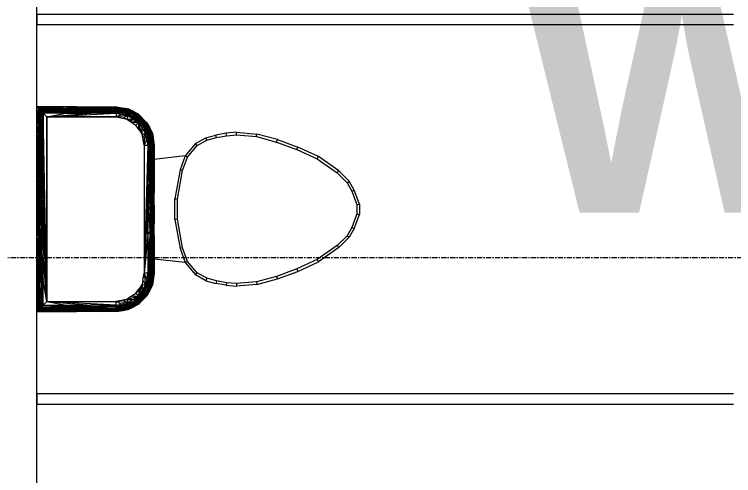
# Model space of a CAD drawing. Header units: inches. Extents: x 21753 to 28474, y -23238 to -20311.
# Drawn here: x 25519.2 to 25589.4, y -22564.3 to -22519.3 of the extents above; entities that cross this region are included whole.
import ezdxf

# ---------------------------------------------------------------- set-up
doc = ezdxf.new("R2010")
doc.units = ezdxf.units.IN
doc.header["$MEASUREMENT"] = 0
doc.linetypes.add('Grid Line 1_2_', pattern=[0.875, 0.5, -0.125, 0.125, -0.125])
for name, color, linetype, lineweight in [('A-ANNO-DIMS', 211, 'Continuous', 9), ('A-ANNO-DIMS-192', 211, 'Continuous', 9), ('A-GENM', 13, 'Continuous', 9), ('A-WALL', 113, 'Continuous', 9), ('M-AREA-IDEN', 171, 'Continuous', 9), ('S-GRID', 1, 'Continuous', 9)]:
    doc.layers.add(name, color=color, linetype=linetype, lineweight=lineweight)
doc.styles.add('Arial_1', font='arial.ttf', dxfattribs={"height": 17.703593})
doc.styles.add('Arial_B_1', font='arialbd.ttf', dxfattribs={"height": 24.354149})
doc.dimstyles.new('Linear_-_3_32__Arial_3', dxfattribs={"dimscale": 12, "dimtxt": 18, "dimasz": 2, "dimexe": 1.5, "dimexo": 1, "dimgap": 1, "dimtad": 1, "dimrnd": 0.25, "dimzin": 1, "dimdsep": 46, "dimlunit": 4, "dimtxsty": 'Arial_1', "dimblk1": 'OBLIQUE', "dimblk2": 'OBLIQUE', "dimsah": 1, "dimcen": 0.09, "dimdle": 1.5, "dimazin": 0, "dimtfac": 1, "dimtdec": 4, "dimtix": 1, "dimtmove": 0, "dimatfit": 3, "dimfxl": 1, "dimtvp": 1, "dimtfill": 1, "dimfrac": 2, "dimtolj": 1, "dimtzin": 0, "dimarcsym": 2})

# ---------------------------------------------------------------- blocks, each defined once
blk = doc.blocks.new('Toilet-Domestic_Floor Plan3')
at = {"layer": 'A-GENM'}
for p, q in [((0.754, 18.975), (-0.977, 18.975)), ((-0.866, 18.864), (-0.977, 18.975)), ((-0.866, 18.864), (0.754, 18.975)), ((2.887, 18.975), (0.754, 18.975)), ((1.583, 18.864), (0.754, 18.975)), ((1.583, 18.864), (2.887, 18.975)), ((2.887, 18.975), (5.017, 18.975)), ((4.032, 18.864), (2.887, 18.975)), ((4.032, 18.864), (5.017, 18.975)), ((5.017, 18.975), (6.748, 18.975)), ((6.748, 18.864), (5.017, 18.975)), ((6.748, 18.975), (7.9, 18.794)), ((6.748, 18.864), (6.748, 18.975)), ((7.24, 18.786), (6.748, 18.975)), ((6.748, 18.963), (7.633, 18.839)), ((6.748, 18.963), (7.9, 18.794)), ((-0.866, 18.864), (-0.977, 17.252)), ((1.583, 18.864), (-0.866, 18.864)), ((-0.866, 18.864), (-0.837, 18.835)), ((-0.866, 18.864), (-0.866, 16.415)), ((-0.837, 18.835), (-0.866, 16.415)), ((1.583, 18.864), (-0.837, 18.835)), ((-0.825, 18.824), (-0.837, 18.835)), ((-0.837, 18.835), (-0.837, 15.19)), ((-0.825, 18.824), (-0.837, 15.19)), ((-0.837, 15.19), (-0.784, 18.785)), ((-0.665, 18.837), (-0.828, 18.827)), ((-0.825, 18.824), (1.583, 18.864)), ((-0.825, 18.824), (2.74, 18.829)), ((-0.825, 18.824), (-0.784, 18.785)), ((-0.784, 18.785), (-0.796, 14.134)), ((2.74, 18.829), (-0.784, 18.785)), ((2.231, 18.774), (-0.784, 18.785)), ((-0.696, 18.694), (-0.784, 18.785)), ((-0.784, 18.785), (-0.734, 14.355)), ((-0.696, 18.694), (-0.734, 14.355)), ((2.231, 18.774), (-0.696, 18.694)), ((3.072, 18.704), (-0.696, 18.694)), ((2.702, 18.606), (-0.696, 18.694)), ((-0.646, 15.565), (-0.696, 18.694)), ((-0.696, 18.694), (-0.605, 18.603)), ((-0.646, 15.565), (-0.605, 18.603)), ((2.702, 18.606), (-0.605, 18.603)), ((-0.485, 18.484), (-0.605, 18.603)), ((3.148, 18.495), (-0.605, 18.603)), ((-0.605, 18.603), (-0.555, 16.113)), ((-0.485, 18.484), (-0.555, 16.113)), ((-0.485, 18.484), (3.148, 18.495)), ((-0.453, 18.452), (-0.485, 18.484)), ((-0.485, 18.484), (-0.453, 15.731)), ((-0.453, 18.452), (3.148, 18.495)), ((1.85, 18.366), (-0.453, 18.452)), ((-0.453, 18.452), (-0.453, 15.731)), ((-0.453, 18.452), (-0.368, 18.366)), ((-0.453, 15.731), (-0.368, 18.366)), ((0.001, 18), (-0.368, 18.366)), ((1.85, 18.366), (-0.368, 18.366)), ((0.001, 0), (-0.368, 18.366)), ((-0.368, 18.366), (-0.368, 13.898)), ((0.001, 18), (6.748, 18.366)), ((0.001, 18), (1.85, 18.366)), ((0.001, 18), (4.299, 18.366)), ((1.583, 18.864), (2.74, 18.829)), ((1.583, 18.864), (4.032, 18.864)), ((1.85, 18.366), (3.148, 18.495)), ((1.85, 18.366), (4.299, 18.366)), ((2.74, 18.829), (2.231, 18.774)), ((6.748, 18.785), (2.231, 18.774)), ((2.231, 18.774), (3.072, 18.704)), ((2.702, 18.606), (3.072, 18.704)), ((6.748, 18.603), (2.702, 18.606)), ((3.148, 18.495), (2.702, 18.606)), ((2.74, 18.829), (4.032, 18.864)), ((2.74, 18.829), (6.748, 18.835)), ((2.74, 18.829), (6.748, 18.785)), ((2.74, 18.829), (6.748, 18.817)), ((6.748, 18.785), (3.072, 18.704)), ((6.748, 18.694), (3.072, 18.704)), ((6.748, 18.603), (3.072, 18.704)), ((6.748, 18.603), (3.148, 18.495)), ((3.148, 18.495), (6.748, 18.505)), ((6.748, 18.452), (3.148, 18.495)), ((4.299, 18.366), (3.148, 18.495)), ((4.032, 18.864), (6.748, 18.864)), ((4.032, 18.864), (6.748, 18.835)), ((6.748, 18.452), (4.299, 18.366)), ((6.748, 18.366), (4.299, 18.366)), ((6.748, 18.864), (6.748, 18.835)), ((6.748, 18.864), (7.24, 18.786)), ((6.748, 18.835), (7.24, 18.786)), ((6.748, 18.835), (6.748, 18.817)), ((6.748, 18.827), (7.329, 18.772)), ((6.748, 18.785), (6.748, 18.817)), ((7.577, 18.722), (6.748, 18.817)), ((7.24, 18.786), (6.748, 18.817)), ((7.545, 18.761), (6.748, 18.817)), ((6.748, 18.694), (6.748, 18.785)), ((6.748, 18.785), (7.613, 18.646)), ((6.748, 18.785), (7.577, 18.722)), ((6.748, 18.694), (6.748, 18.603)), ((6.748, 18.694), (7.484, 18.587)), ((6.748, 18.694), (7.613, 18.646)), ((6.748, 18.603), (6.748, 18.505)), ((6.748, 18.603), (7.715, 18.429)), ((6.748, 18.603), (7.484, 18.587)), ((6.748, 18.452), (6.748, 18.505)), ((6.748, 18.505), (7.492, 18.385)), ((6.748, 18.505), (7.715, 18.429)), ((6.748, 18.366), (6.748, 18.452)), ((6.748, 18.452), (7.492, 18.385)), ((6.748, 18.366), (7.492, 18.385)), ((6.748, 18.366), (7.346, 18.247)), ((6.748, 18.366), (6.748, 18)), ((7.24, 18.786), (7.874, 18.793)), ((7.24, 18.786), (7.867, 18.688)), ((7.24, 18.786), (7.545, 18.761)), ((7.334, 18.74), (7.507, 18.744)), ((7.346, 18.247), (7.492, 18.385)), ((7.484, 18.587), (7.613, 18.646)), ((7.715, 18.429), (7.484, 18.587)), ((7.484, 18.587), (8.386, 18.254)), ((7.492, 18.385), (7.715, 18.429)), ((7.944, 18.128), (7.492, 18.385)), ((7.492, 18.385), (8.181, 18.133)), ((7.867, 18.688), (7.545, 18.761)), ((7.577, 18.722), (7.545, 18.761)), ((7.545, 18.761), (8.169, 18.553)), ((7.613, 18.646), (7.577, 18.722)), ((8.342, 18.426), (7.577, 18.722)), ((7.577, 18.722), (8.169, 18.553)), ((8.427, 18.316), (7.613, 18.646)), ((8.386, 18.254), (7.613, 18.646)), ((7.613, 18.646), (8.342, 18.426)), ((7.633, 18.839), (7.9, 18.794)), ((8.063, 18.588), (7.691, 18.716)), ((7.715, 18.429), (8.386, 18.254)), ((7.715, 18.429), (8.614, 17.972)), ((7.715, 18.429), (8.181, 18.133)), ((7.867, 18.688), (7.9, 18.794)), ((7.867, 18.688), (8.875, 18.174)), ((7.867, 18.688), (8.169, 18.553)), ((8.43, 18.561), (7.9, 18.794)), ((8.875, 18.174), (7.9, 18.794)), ((8.94, 18.265), (7.9, 18.794)), ((8.875, 18.174), (8.169, 18.553)), ((8.752, 18.224), (8.169, 18.553)), ((8.342, 18.426), (8.169, 18.553)), ((8.752, 18.224), (8.342, 18.426)), ((8.427, 18.316), (8.342, 18.426)), ((8.96, 17.998), (8.342, 18.426)), ((8.427, 18.316), (8.386, 18.254)), ((9.019, 17.749), (8.386, 18.254)), ((8.386, 18.254), (8.614, 17.972)), ((8.386, 18.254), (9.195, 17.695)), ((8.427, 18.316), (8.96, 17.998)), ((8.427, 18.316), (9.195, 17.695)), ((8.43, 18.561), (8.94, 18.265)), ((8.875, 18.174), (8.94, 18.265)), ((9.763, 17.44), (8.94, 18.265)), ((9.675, 17.374), (8.94, 18.265)), ((6.749, 17.999), (0, 17.999)), ((0, 0), (0, 17.999)), ((0.001, 18), (6.748, 18)), ((0.001, 18), (0.001, 0)), ((7.346, 18.247), (6.748, 18)), ((7.944, 18.128), (6.748, 18)), ((7.422, 17.865), (6.748, 18)), ((6.749, 17.999), (7.421, 17.865)), ((7.422, 17.865), (7.276, 17.894)), ((7.944, 18.128), (7.346, 18.247)), ((7.421, 17.865), (7.802, 17.79)), ((7.944, 18.128), (7.422, 17.865)), ((7.803, 17.79), (7.422, 17.865)), ((7.803, 17.79), (7.422, 17.865)), ((8.248, 17.492), (7.802, 17.79)), ((7.944, 18.128), (7.803, 17.79)), ((7.803, 17.79), (8.447, 17.792)), ((7.803, 17.79), (8.248, 17.491)), ((7.803, 17.79), (8.954, 17.453)), ((7.944, 18.128), (8.181, 18.133)), ((7.944, 18.128), (8.447, 17.792)), ((8.447, 17.792), (8.181, 18.133)), ((8.614, 17.972), (8.181, 18.133)), ((8.181, 18.133), (8.781, 17.733)), ((8.447, 17.792), (8.954, 17.453)), ((8.447, 17.792), (8.781, 17.733)), ((9.019, 17.749), (8.614, 17.972)), ((9.092, 17.57), (8.614, 17.972)), ((8.614, 17.972), (8.781, 17.733)), ((9.28, 17.78), (8.752, 18.224)), ((8.752, 18.224), (8.96, 17.998)), ((8.752, 18.224), (8.875, 18.174)), ((8.772, 18.203), (9.08, 17.964)), ((9.092, 17.57), (8.781, 17.733)), ((8.954, 17.453), (8.781, 17.733)), ((9.452, 17.093), (8.781, 17.733)), ((8.791, 18.217), (8.924, 18.125)), ((9.28, 17.78), (8.875, 18.174)), ((8.875, 18.174), (9.675, 17.374)), ((8.931, 18.015), (9.08, 17.964)), ((9.28, 17.78), (8.96, 17.998)), ((8.96, 17.998), (9.195, 17.695)), ((8.96, 17.998), (9.514, 17.434)), ((9.019, 17.749), (9.092, 17.57)), ((9.019, 17.749), (9.508, 17.21)), ((9.019, 17.749), (9.195, 17.695)), ((9.08, 17.964), (9.229, 17.814)), ((9.092, 17.57), (9.452, 17.093)), ((9.092, 17.57), (9.508, 17.21)), ((9.508, 17.21), (9.195, 17.695)), ((9.195, 17.695), (9.783, 16.933)), ((9.195, 17.695), (9.514, 17.434)), ((9.28, 17.78), (9.675, 17.374)), ((9.28, 17.78), (9.725, 17.254)), ((9.28, 17.78), (9.514, 17.434)), ((9.315, 17.728), (9.575, 17.465)), ((-0.866, 16.415), (-0.977, 17.239)), ((8.248, 17.492), (8.694, 17.194)), ((8.248, 17.491), (8.694, 17.194)), ((8.248, 17.491), (8.954, 17.453)), ((8.694, 17.194), (8.954, 17.453)), ((8.992, 16.747), (8.694, 17.194)), ((8.992, 16.748), (8.694, 17.194)), ((8.992, 16.747), (8.954, 17.453)), ((9.288, 16.302), (8.954, 17.453)), ((8.954, 17.453), (9.291, 16.948)), ((8.954, 17.453), (9.452, 17.093)), ((9.288, 16.302), (9.291, 16.948)), ((9.291, 16.948), (9.452, 17.093)), ((9.628, 16.442), (9.291, 16.948)), ((9.446, 17.534), (9.575, 17.465)), ((9.452, 17.093), (9.508, 17.21)), ((9.628, 16.442), (9.452, 17.093)), ((9.452, 17.093), (9.921, 16.243)), ((9.452, 17.093), (9.86, 16.621)), ((9.452, 17.093), (9.827, 16.18)), ((9.508, 17.21), (9.86, 16.621)), ((9.508, 17.21), (9.783, 16.933)), ((9.927, 16.844), (9.514, 17.434)), ((9.725, 17.254), (9.514, 17.434)), ((9.783, 16.933), (9.514, 17.434)), ((9.752, 17.223), (9.575, 17.465)), ((9.719, 17.287), (9.624, 17.425)), ((9.675, 17.374), (9.763, 17.44)), ((10.053, 16.668), (9.675, 17.374)), ((9.675, 17.374), (10.188, 16.366)), ((9.725, 17.254), (9.675, 17.374)), ((9.919, 16.861), (9.725, 17.254)), ((9.725, 17.254), (10.034, 16.702)), ((9.763, 17.44), (10.062, 16.93)), ((10.188, 16.366), (9.763, 17.44)), ((9.763, 17.44), (10.293, 16.401)), ((9.927, 16.844), (9.783, 16.933)), ((9.86, 16.621), (9.783, 16.933)), ((10.085, 15.985), (9.807, 16.861)), ((10.147, 16.111), (9.815, 16.861)), ((10.293, 16.401), (10.062, 16.93)), ((-0.866, 16.415), (-0.977, 15.517)), ((-0.866, 16.415), (-0.866, 13.965)), ((-0.866, 16.415), (-0.837, 15.19)), ((8.992, 16.748), (9.29, 16.302)), ((8.992, 16.747), (9.288, 16.302)), ((9.288, 16.302), (9.628, 16.442)), ((9.364, 15.921), (9.288, 16.302)), ((9.364, 15.921), (9.288, 16.302)), ((9.365, 15.921), (9.29, 16.302)), ((9.364, 15.921), (9.628, 16.442)), ((9.499, 15.25), (9.628, 16.442)), ((9.769, 15.736), (9.628, 16.442)), ((9.628, 16.442), (9.827, 16.18)), ((9.769, 15.736), (9.827, 16.18)), ((9.921, 16.243), (9.827, 16.18)), ((10.003, 15.25), (9.827, 16.18)), ((10.085, 15.985), (9.86, 16.621)), ((9.921, 16.243), (9.86, 16.621)), ((10.003, 15.25), (9.921, 16.243)), ((10.103, 15.25), (9.921, 16.243)), ((10.085, 15.985), (9.921, 16.243)), ((10.223, 16.078), (9.927, 16.844)), ((9.927, 16.844), (10.053, 16.668)), ((9.927, 16.844), (10.147, 16.111)), ((10.053, 16.668), (10.188, 16.366)), ((10.223, 16.078), (10.053, 16.668)), ((10.053, 16.668), (10.261, 16.047)), ((10.216, 16.19), (10.089, 16.561)), ((10.188, 16.366), (10.293, 16.401)), ((10.261, 16.047), (10.188, 16.366)), ((10.287, 15.741), (10.188, 16.366)), ((10.287, 15.741), (10.293, 16.401)), ((10.475, 15.25), (10.293, 16.401)), ((10.293, 16.401), (10.34, 16.132)), ((10.293, 16.401), (10.463, 15.25)), ((15.499, 15.967), (16.499, 16.235)), ((17.503, 16.412), (16.499, 16.235)), ((16.554, 15.991), (16.499, 16.235)), ((16.554, 15.991), (17.536, 16.164)), ((18.499, 16.499), (17.503, 16.412)), ((17.536, 16.164), (17.503, 16.412)), ((17.536, 16.164), (18.499, 16.249)), ((18.499, 16.249), (18.499, 16.499)), ((18.499, 16.499), (20.492, 16.325)), ((18.499, 16.249), (20.448, 16.078)), ((20.448, 16.078), (20.492, 16.325)), ((22.499, 15.787), (20.492, 16.325)), ((-0.866, 13.965), (-0.977, 15.504)), ((-0.646, 15.565), (-0.734, 14.355)), ((-0.646, 15.565), (-0.661, 12.272)), ((-0.646, 15.565), (-0.555, 16.113)), ((-0.646, 15.565), (-0.541, 12.943)), ((-0.453, 15.731), (-0.555, 16.113)), ((-0.541, 12.943), (-0.555, 16.113)), ((-0.453, 15.731), (-0.541, 12.943)), ((-0.453, 15.731), (-0.45, 12.782)), ((-0.453, 15.731), (-0.368, 13.898)), ((9.364, 15.921), (9.499, 15.25)), ((9.499, 15.249), (9.365, 15.921)), ((9.499, 15.25), (9.394, 15.776)), ((9.499, 15.25), (9.769, 15.736)), ((9.769, 15.736), (9.865, 15.25)), ((9.769, 15.736), (9.953, 15.25)), ((9.81, 15.65), (10.003, 15.25)), ((10.085, 15.985), (10.147, 16.111)), ((10.194, 15.25), (10.085, 15.985)), ((10.103, 15.25), (10.085, 15.985)), ((10.223, 16.078), (10.147, 16.111)), ((10.194, 15.25), (10.147, 16.111)), ((10.284, 15.25), (10.147, 16.111)), ((10.223, 16.078), (10.284, 15.25)), ((10.223, 16.078), (10.261, 16.047)), ((10.223, 16.078), (10.317, 15.25)), ((10.244, 16.012), (10.24, 15.845)), ((10.261, 16.047), (10.287, 15.741)), ((10.261, 16.047), (10.317, 15.25)), ((10.271, 15.841), (10.328, 15.25)), ((10.334, 15.25), (10.287, 15.741)), ((10.317, 15.25), (10.287, 15.741)), ((10.287, 15.741), (10.475, 15.25)), ((10.287, 15.741), (10.364, 15.25)), ((10.34, 16.132), (10.463, 15.25)), ((14.499, 15.401), (15.499, 15.967)), ((14.662, 15.205), (15.595, 15.734)), ((15.595, 15.734), (15.499, 15.967)), ((15.595, 15.734), (16.554, 15.991)), ((20.448, 16.078), (22.424, 15.549)), ((22.424, 15.549), (22.499, 15.787)), ((22.424, 15.549), (24.404, 14.828)), ((22.499, 15.787), (24.499, 15.059)), ((-0.866, 13.965), (-0.837, 15.19)), ((-0.851, 12.741), (-0.837, 15.19)), ((-0.837, 15.19), (-0.796, 14.134)), ((-0.837, 15.19), (-0.819, 11.647)), ((9.499, 15.25), (9.499, 2.749)), ((9.499, 15.25), (9.865, 15.25)), ((9.865, 15.25), (9.499, 2.749)), ((9.499, 15.249), (9.499, 2.749)), ((9.865, 15.25), (9.865, 12.799)), ((9.865, 15.25), (9.953, 15.25)), ((9.865, 12.799), (9.953, 15.25)), ((10, 15.25), (9.919, 15.339)), ((10.003, 15.25), (9.953, 15.25)), ((9.953, 15.25), (10, 11.575)), ((10.003, 15.25), (10, 11.575)), ((10.103, 15.25), (10, 11.575)), ((10.003, 15.25), (10.103, 15.25)), ((10.194, 15.25), (10.103, 15.25)), ((10.103, 15.25), (10.155, 12.124)), ((10.194, 15.25), (10.155, 12.124)), ((10.194, 15.25), (10.284, 15.25)), ((10.194, 15.25), (10.252, 12.023)), ((10.284, 15.25), (10.252, 12.023)), ((10.284, 15.25), (10.317, 15.25)), ((10.284, 15.25), (10.322, 11.181)), ((10.334, 15.25), (10.317, 15.25)), ((10.317, 15.25), (10.322, 11.181)), ((10.334, 15.25), (10.322, 11.181)), ((10.334, 15.25), (10.364, 11.449)), ((10.334, 15.25), (10.364, 15.25)), ((10.475, 15.25), (10.364, 15.25)), ((10.364, 11.449), (10.364, 15.25)), ((10.364, 15.25), (10.475, 13.517)), ((10.475, 15.25), (10.475, 13.517)), ((14.499, 15.401), (13.499, 14.209)), ((13.719, 14.082), (14.662, 15.205)), ((14.662, 15.205), (14.499, 15.401)), ((24.404, 14.828), (24.499, 15.059)), ((24.404, 14.828), (26.375, 13.909)), ((26.499, 14.127), (24.499, 15.059)), ((-0.796, 14.134), (-0.819, 11.647)), ((-0.796, 14.134), (-0.734, 14.355)), ((-0.761, 11.636), (-0.796, 14.134)), ((-0.761, 11.636), (-0.734, 14.355)), ((-0.661, 12.272), (-0.734, 14.355)), ((13.498, 14.209), (10.475, 13.861)), ((13.499, 14.209), (12.999, 12.835)), ((13.242, 12.77), (13.719, 14.082)), ((13.719, 14.082), (13.499, 14.209)), ((26.375, 13.909), (26.499, 14.127)), ((28.499, 12.739), (26.499, 14.127)), ((-0.866, 13.965), (-0.977, 13.78)), ((-0.866, 13.965), (-0.977, 12.058)), ((-0.851, 12.741), (-0.866, 13.965)), ((-0.866, 13.965), (-0.866, 11.516)), ((-0.45, 12.782), (-0.368, 13.898)), ((-0.368, 11.664), (-0.368, 13.898)), ((0.001, 0), (-0.368, 13.898)), ((10.364, 11.449), (10.475, 13.517)), ((10.475, 13.517), (10.475, 12.124)), ((26.375, 13.909), (28.339, 12.547)), ((-0.851, 12.741), (-0.866, 11.516)), ((-0.851, 12.741), (-0.837, 8.859)), ((-0.851, 12.741), (-0.819, 11.647)), ((-0.661, 12.272), (-0.541, 12.943)), ((-0.623, 9.121), (-0.541, 12.943)), ((-0.526, 9.927), (-0.541, 12.943)), ((-0.541, 12.943), (-0.45, 12.782)), ((-0.526, 9.927), (-0.45, 12.782)), ((-0.368, 11.664), (-0.45, 12.782)), ((-0.368, 9.43), (-0.45, 12.782)), ((9.865, 12.799), (9.499, 2.749)), ((9.865, 12.799), (10, 11.575)), ((9.865, 12.799), (9.865, 10.35)), ((12.999, 12.835), (12.499, 9.999)), ((12.749, 9.978), (13.242, 12.77)), ((13.242, 12.77), (12.999, 12.835)), ((28.339, 12.547), (28.499, 12.739)), ((28.499, 12.739), (29.499, 11.739)), ((-0.866, 11.516), (-0.977, 12.048)), ((-0.661, 12.272), (-0.761, 11.636)), ((-0.661, 12.272), (-0.711, 9.438)), ((-0.661, 12.272), (-0.623, 9.121)), ((10.155, 12.124), (10, 11.575)), ((10.155, 12.124), (10.106, 9.247)), ((10.155, 12.124), (10.205, 9)), ((10.155, 12.124), (10.252, 12.023)), ((10.205, 9), (10.252, 12.023)), ((10.322, 11.181), (10.252, 12.023)), ((10.252, 12.023), (10.281, 8.74)), ((10.364, 11.449), (10.475, 12.124)), ((10.475, 12.124), (10.475, 10.563)), ((28.339, 12.547), (29.299, 11.586)), ((-0.866, 11.516), (-0.977, 10.528)), ((-0.837, 8.859), (-0.866, 11.516)), ((-0.866, 9.067), (-0.866, 11.516)), ((-0.837, 8.859), (-0.819, 11.647)), ((-0.761, 11.636), (-0.819, 11.647)), ((-0.787, 8.956), (-0.819, 11.647)), ((-0.761, 11.636), (-0.787, 8.956)), ((-0.711, 9.438), (-0.761, 11.636)), ((-0.368, 11.664), (-0.368, 9.43)), ((-0.368, 11.664), (0.001, 0)), ((10, 11.575), (9.865, 10.35)), ((10, 11.575), (9.959, 8.888)), ((10, 11.575), (10.106, 9.247)), ((10.364, 11.449), (10.322, 11.181)), ((10.364, 11.449), (10.349, 9.111)), ((10.364, 11.449), (10.475, 9)), ((10.364, 11.449), (10.364, 7.649)), ((10.364, 11.449), (10.475, 10.563)), ((29.299, 11.586), (29.499, 11.739)), ((29.299, 11.586), (29.772, 10.767)), ((29.999, 10.873), (29.499, 11.739)), ((10.322, 11.181), (10.281, 8.74)), ((10.322, 11.181), (10.349, 9.111)), ((10.475, 9), (10.475, 10.563)), ((29.772, 10.767), (29.999, 10.873)), ((29.772, 10.767), (30.249, 9.455)), ((30.499, 9.499), (29.999, 10.873)), ((-0.866, 9.067), (-0.977, 10.515)), ((-0.526, 9.927), (-0.623, 9.121)), ((-0.526, 9.927), (-0.553, 6.981)), ((-0.368, 9.43), (-0.526, 9.927)), ((-0.526, 9.927), (-0.456, 7.817)), ((9.865, 10.35), (9.499, 2.749)), ((9.865, 6.55), (9.865, 10.35)), ((9.865, 10.35), (9.959, 8.888)), ((12.499, 10), (12.499, 9.903)), ((12.749, 9.978), (12.499, 9.999)), ((12.499, 7.999), (12.499, 9.999)), ((12.749, 8.021), (12.749, 9.978)), ((-0.711, 9.438), (-0.787, 8.956)), ((-0.755, 6.098), (-0.711, 9.438)), ((-0.681, 6.788), (-0.711, 9.438)), ((-0.623, 9.121), (-0.711, 9.438)), ((-0.368, 9.43), (-0.456, 7.817)), ((-0.368, 9.43), (-0.368, 6.981)), ((-0.368, 9.43), (0.001, 0)), ((9.959, 8.888), (10.106, 9.247)), ((10.106, 9.247), (10.032, 6.818)), ((10.205, 9), (10.106, 9.247)), ((10.106, 9.247), (10.15, 5.981)), ((30.249, 9.455), (30.499, 9.499)), ((30.249, 9.455), (30.249, 8.544)), ((30.499, 9.499), (30.499, 8.499)), ((-0.866, 9.067), (-0.977, 9)), ((-0.866, 6.584), (-0.977, 8.987)), ((-0.848, 6.571), (-0.866, 9.067)), ((-0.866, 6.584), (-0.866, 9.067)), ((-0.837, 8.859), (-0.866, 9.067)), ((-0.848, 6.571), (-0.837, 8.859)), ((-0.787, 8.956), (-0.837, 8.859)), ((-0.816, 6.172), (-0.837, 8.859)), ((-0.816, 6.172), (-0.787, 8.956)), ((-0.755, 6.098), (-0.787, 8.956)), ((-0.681, 6.788), (-0.623, 9.121)), ((-0.623, 9.121), (-0.553, 6.981)), ((9.865, 6.55), (9.959, 8.888)), ((9.959, 8.888), (10.032, 6.818)), ((10.205, 9), (10.15, 5.981)), ((10.205, 9), (10.246, 5.866)), ((10.205, 9), (10.281, 8.74)), ((10.246, 5.866), (10.281, 8.74)), ((10.281, 8.74), (10.349, 9.111)), ((10.281, 8.74), (10.299, 5.2)), ((10.281, 8.74), (10.334, 6.424)), ((10.349, 9.111), (10.334, 6.424)), ((10.349, 9.111), (10.364, 7.649)), ((10.475, 9), (10.364, 7.649)), ((10.475, 9), (10.475, 7.606)), ((30.249, 8.544), (29.772, 7.232)), ((29.999, 7.126), (30.499, 8.499)), ((30.249, 8.544), (30.499, 8.499)), ((-0.553, 6.981), (-0.456, 7.817)), ((-0.503, 3.307), (-0.456, 7.817)), ((-0.368, 6.981), (-0.456, 7.817)), ((-0.456, 7.817), (-0.368, 4.532)), ((12.749, 8.021), (12.499, 7.999)), ((12.499, 7.999), (12.999, 5.164)), ((13.242, 5.229), (12.749, 8.021)), ((10.334, 6.424), (10.364, 7.649)), ((10.364, 5.198), (10.364, 7.649)), ((10.364, 7.649), (10.475, 6.213)), ((10.364, 7.649), (10.475, 7.606)), ((10.475, 6.213), (10.475, 7.606)), ((29.772, 7.232), (29.299, 6.413)), ((29.999, 7.126), (29.499, 6.26)), ((29.772, 7.232), (29.999, 7.126)), ((-0.866, 6.584), (-0.977, 6.505)), ((-0.866, 4.101), (-0.977, 6.492)), ((-0.848, 6.571), (-0.866, 6.584)), ((-0.866, 6.584), (-0.866, 4.101)), ((-0.848, 6.571), (-0.866, 4.101)), ((-0.816, 6.172), (-0.848, 6.571)), ((-0.848, 6.571), (-0.84, 2.843)), ((-0.681, 6.788), (-0.755, 6.098)), ((-0.681, 6.788), (-0.696, 3.972)), ((-0.681, 6.788), (-0.553, 6.981)), ((-0.681, 6.788), (-0.602, 4.278)), ((-0.553, 6.981), (-0.602, 4.278)), ((-0.503, 3.307), (-0.553, 6.981)), ((-0.368, 6.981), (0.001, 0)), ((-0.368, 6.981), (-0.368, 4.532)), ((9.865, 6.55), (9.499, 2.749)), ((9.865, 6.55), (10.032, 6.818)), ((9.865, 6.55), (9.865, 2.749)), ((9.865, 6.55), (9.953, 2.749)), ((10.032, 6.818), (9.953, 2.749)), ((10.032, 6.818), (10.003, 2.749)), ((10.15, 5.981), (10.032, 6.818)), ((10.032, 6.818), (10.103, 2.749)), ((10.299, 5.2), (10.334, 6.424)), ((10.334, 2.749), (10.334, 6.424)), ((10.364, 5.198), (10.334, 6.424)), ((29.299, 6.413), (28.339, 5.452)), ((29.299, 6.413), (29.499, 6.26)), ((-0.816, 6.172), (-0.84, 2.843)), ((-0.781, 3.219), (-0.816, 6.172)), ((-0.755, 6.098), (-0.816, 6.172)), ((-0.781, 3.219), (-0.755, 6.098)), ((-0.755, 6.098), (-0.696, 3.972)), ((10.15, 5.981), (10.103, 2.749)), ((10.246, 5.866), (10.15, 5.981)), ((10.194, 2.749), (10.15, 5.981)), ((10.246, 5.866), (10.194, 2.749)), ((10.246, 5.866), (10.299, 5.2)), ((10.246, 5.866), (10.284, 2.749)), ((10.364, 5.198), (10.475, 6.213)), ((10.475, 6.213), (10.475, 4.482)), ((28.499, 5.26), (29.499, 6.26)), ((10.299, 5.2), (10.284, 2.749)), ((10.334, 2.749), (10.299, 5.2)), ((10.299, 5.2), (10.317, 2.749)), ((10.334, 2.749), (10.364, 5.198)), ((10.364, 2.749), (10.364, 5.198)), ((10.364, 5.198), (10.475, 4.482)), ((13.242, 5.229), (12.999, 5.164)), ((12.999, 5.164), (13.499, 3.79)), ((13.719, 3.917), (13.242, 5.229)), ((28.339, 5.452), (26.375, 4.09)), ((28.499, 5.26), (26.499, 3.872)), ((28.339, 5.452), (28.499, 5.26)), ((-0.696, 3.972), (-0.602, 4.278)), ((-0.602, 4.278), (-0.643, 1.848)), ((-0.503, 3.307), (-0.602, 4.278)), ((-0.503, 3.307), (-0.368, 4.532)), ((0.001, 0), (-0.368, 4.532)), ((-0.368, 2.083), (-0.368, 4.532)), ((10.364, 2.749), (10.475, 4.482)), ((10.475, 4.482), (10.475, 2.749)), ((-0.866, 4.101), (-0.977, 4.012)), ((-0.866, 4.101), (-0.977, 2.495)), ((-0.84, 2.843), (-0.866, 4.101)), ((-0.866, 4.101), (-0.866, 1.585)), ((-0.781, 3.219), (-0.696, 3.972)), ((-0.696, -0.695), (-0.696, 3.972)), ((-0.696, 3.972), (-0.643, 1.848)), ((13.498, 3.79), (10.475, 4.138)), ((13.719, 3.917), (13.499, 3.79)), ((13.499, 3.79), (14.499, 2.598)), ((14.662, 2.794), (13.719, 3.917)), ((26.375, 4.09), (24.404, 3.171)), ((24.499, 2.94), (26.499, 3.872)), ((26.375, 4.09), (26.499, 3.872)), ((-0.84, 2.843), (-0.866, 1.585)), ((-0.781, 3.219), (-0.84, 2.843)), ((-0.784, -0.786), (-0.84, 2.843)), ((-0.837, -0.837), (-0.84, 2.843)), ((-0.825, -0.825), (-0.84, 2.843)), ((-0.784, -0.786), (-0.781, 3.219)), ((-0.781, 3.219), (-0.696, -0.695)), ((-0.503, 3.307), (-0.643, 1.848)), ((-0.503, 3.307), (-0.605, -0.604)), ((-0.453, -0.453), (-0.503, 3.307)), ((-0.503, 3.307), (-0.368, 2.083)), ((24.404, 3.171), (22.424, 2.45)), ((22.499, 2.212), (24.499, 2.94)), ((24.404, 3.171), (24.499, 2.94)), ((-0.866, 1.585), (-0.977, 2.482)), ((9.364, 2.078), (9.499, 2.749)), ((9.365, 2.078), (9.499, 2.749)), ((9.394, 2.223), (9.499, 2.749)), ((9.748, 2.153), (9.499, 2.749)), ((9.865, 2.749), (9.499, 2.749)), ((9.499, 2.749), (9.628, 1.557)), ((9.748, 2.153), (9.628, 1.557)), ((9.748, 2.153), (9.865, 2.749)), ((9.748, 2.153), (9.886, 2.005)), ((9.865, 2.749), (9.886, 2.005)), ((9.865, 2.749), (9.953, 2.749)), ((10.003, 2.749), (9.886, 2.005)), ((9.886, 2.005), (9.953, 2.749)), ((9.927, 1.785), (10.103, 2.749)), ((9.927, 1.785), (10.003, 2.749)), ((10.003, 2.749), (9.953, 2.749)), ((10.103, 2.749), (10.003, 2.749)), ((10.194, 2.749), (10.088, 2.015)), ((10.103, 2.749), (10.088, 2.015)), ((10.194, 2.749), (10.103, 2.749)), ((10.194, 2.749), (10.147, 1.888)), ((10.284, 2.749), (10.147, 1.888)), ((10.287, 2.258), (10.188, 1.633)), ((10.194, 2.749), (10.284, 2.749)), ((10.223, 1.921), (10.284, 2.749)), ((10.223, 1.921), (10.317, 2.749)), ((10.24, 2.154), (10.244, 1.987)), ((10.317, 2.749), (10.261, 1.952)), ((10.261, 1.952), (10.287, 2.258)), ((10.328, 2.749), (10.271, 2.158)), ((10.284, 2.749), (10.317, 2.749)), ((10.334, 2.749), (10.287, 2.258)), ((10.364, 2.749), (10.287, 2.258)), ((10.317, 2.749), (10.287, 2.258)), ((10.475, 2.749), (10.287, 2.258)), ((10.287, 2.258), (10.293, 1.598)), ((10.463, 2.749), (10.293, 1.598)), ((10.475, 2.749), (10.293, 1.598)), ((10.334, 2.749), (10.317, 2.749)), ((10.334, 2.749), (10.364, 2.749)), ((10.463, 2.749), (10.34, 1.867)), ((10.364, 2.749), (10.475, 2.749)), ((14.499, 2.598), (14.662, 2.794)), ((15.499, 2.032), (14.499, 2.598)), ((15.595, 2.265), (14.662, 2.794)), ((15.595, 2.265), (15.499, 2.032)), ((16.554, 2.008), (15.595, 2.265)), ((22.424, 2.45), (20.448, 1.921)), ((20.492, 1.674), (22.499, 2.212)), ((22.424, 2.45), (22.499, 2.212)), ((-0.977, 0.76), (-0.866, 1.585)), ((-0.837, -0.837), (-0.866, 1.585)), ((-0.866, -0.866), (-0.866, 1.585)), ((-0.696, -0.695), (-0.643, 1.848)), ((-0.605, -0.604), (-0.643, 1.848)), ((-0.453, -0.453), (-0.368, 2.083)), ((-0.368, -0.367), (-0.368, 2.083)), ((0.001, 0), (-0.368, 2.083)), ((9.288, 1.697), (8.954, 0.546)), ((9.288, 1.697), (8.992, 1.252)), ((9.29, 1.697), (8.992, 1.251)), ((9.364, 2.078), (9.288, 1.697)), ((9.364, 2.078), (9.288, 1.697)), ((9.288, 1.697), (9.291, 1.051)), ((9.288, 1.697), (9.628, 1.557)), ((9.365, 2.078), (9.29, 1.697)), ((9.291, 1.051), (9.628, 1.557)), ((9.364, 2.078), (9.628, 1.557)), ((9.927, 1.785), (9.473, 0.884)), ((9.628, 1.557), (9.886, 2.005)), ((9.631, 1.318), (9.628, 1.557)), ((9.631, 1.318), (9.886, 2.005)), ((9.927, 1.785), (9.631, 1.318)), ((9.675, 0.625), (10.188, 1.633)), ((10.088, 2.015), (9.754, 1.113)), ((10.147, 1.888), (9.754, 1.113)), ((9.927, 1.785), (9.754, 1.113)), ((10.188, 1.633), (9.763, 0.559)), ((10.293, 1.598), (9.763, 0.559)), ((10.147, 1.888), (9.838, 1.125)), ((9.927, 1.785), (9.886, 2.005)), ((9.927, 1.785), (10.088, 2.015)), ((10.223, 1.921), (9.927, 1.155)), ((10.147, 1.888), (9.927, 1.155)), ((10.053, 1.331), (10.261, 1.952)), ((10.223, 1.921), (10.053, 1.331)), ((10.053, 1.331), (10.188, 1.633)), ((10.293, 1.598), (10.062, 1.069)), ((10.147, 1.888), (10.088, 2.015)), ((10.216, 1.809), (10.089, 1.439)), ((10.223, 1.921), (10.147, 1.888)), ((10.261, 1.952), (10.188, 1.633)), ((10.188, 1.633), (10.293, 1.598)), ((10.223, 1.921), (10.261, 1.952)), ((10.293, 1.598), (10.34, 1.867)), ((15.499, 2.032), (16.499, 1.764)), ((16.554, 2.008), (16.499, 1.764)), ((17.503, 1.587), (16.499, 1.764)), ((17.536, 1.835), (16.554, 2.008)), ((17.536, 1.835), (17.503, 1.587)), ((17.503, 1.587), (18.499, 1.499)), ((18.499, 1.75), (17.536, 1.835)), ((20.448, 1.921), (18.499, 1.75)), ((18.499, 1.75), (18.499, 1.499)), ((20.492, 1.674), (18.499, 1.499)), ((20.448, 1.921), (20.492, 1.674)), ((-0.977, 0.747), (-0.866, -0.866)), ((8.248, 0.508), (8.694, 0.805)), ((8.248, 0.507), (8.694, 0.805)), ((9.233, 0.716), (8.594, 0.048)), ((8.992, 1.252), (8.694, 0.805)), ((8.694, 0.805), (8.992, 1.251)), ((8.954, 0.546), (8.694, 0.805)), ((8.992, 1.252), (8.954, 0.546)), ((8.954, 0.546), (9.291, 1.051)), ((8.954, 0.546), (9.233, 0.716)), ((9.473, 0.884), (9.072, 0.407)), ((9.072, 0.407), (9.233, 0.716)), ((9.195, 0.304), (9.754, 1.113)), ((9.195, 0.304), (9.816, 1.07)), ((9.631, 1.318), (9.233, 0.716)), ((9.233, 0.716), (9.291, 1.051)), ((9.473, 0.884), (9.233, 0.716)), ((9.25, 0.481), (9.754, 1.113)), ((9.25, 0.481), (9.473, 0.884)), ((9.28, 0.219), (9.725, 0.745)), ((9.631, 1.318), (9.291, 1.051)), ((9.464, 0.419), (9.695, 0.718)), ((9.473, 0.884), (9.631, 1.318)), ((9.473, 0.884), (9.754, 1.113)), ((9.499, 0.539), (9.906, 1.125)), ((9.499, 0.539), (9.816, 1.07)), ((9.499, 0.539), (9.725, 0.745)), ((9.624, 0.574), (9.719, 0.712)), ((9.675, 0.625), (10.053, 1.331)), ((9.675, 0.625), (9.725, 0.745)), ((10.034, 1.297), (9.725, 0.745)), ((9.912, 1.125), (9.725, 0.745)), ((9.816, 1.07), (9.754, 1.113)), ((10.062, 1.069), (9.763, 0.559)), ((9.927, 1.155), (9.816, 1.07)), ((9.927, 1.155), (10.053, 1.331)), ((7.422, 0.133), (6.748, 0)), ((7.276, 0.105), (6.748, 0)), ((7.421, 0.134), (6.749, 0)), ((7.421, 0.134), (7.802, 0.209)), ((7.803, 0.209), (7.422, 0.133)), ((7.422, 0.133), (7.803, 0.209)), ((7.422, 0.133), (7.944, -0.131)), ((7.68, -0.329), (8.594, 0.048)), ((7.741, -0.421), (8.594, 0.048)), ((8.248, 0.507), (7.802, 0.209)), ((7.803, 0.209), (8.954, 0.546)), ((8.248, 0.508), (7.803, 0.209)), ((7.803, 0.209), (8.447, 0.208)), ((7.803, 0.209), (7.944, -0.131)), ((8.447, 0.208), (7.944, -0.131)), ((7.944, -0.131), (8.594, 0.048)), ((8.119, -0.361), (8.594, 0.048)), ((8.248, 0.508), (8.954, 0.546)), ((8.433, -0.285), (9.195, 0.304)), ((8.447, 0.208), (8.954, 0.546)), ((8.447, 0.208), (8.594, 0.048)), ((8.954, 0.546), (8.594, 0.048)), ((9.072, 0.407), (8.594, 0.048)), ((8.708, -0.008), (8.594, 0.048)), ((8.708, -0.008), (9.25, 0.481)), ((8.708, -0.008), (9.072, 0.407)), ((8.708, -0.008), (9.195, 0.304)), ((8.752, -0.225), (9.28, 0.219)), ((9.675, 0.625), (8.875, -0.175)), ((9.28, 0.219), (8.875, -0.175)), ((9.499, 0.539), (8.934, -0.015)), ((9.195, 0.304), (8.934, -0.015)), ((9.28, 0.219), (8.934, -0.015)), ((9.675, 0.625), (8.94, -0.266)), ((8.94, -0.266), (9.763, 0.559)), ((9.228, 0.184), (8.966, -0.075)), ((9.034, 0.053), (8.966, -0.075)), ((9.25, 0.481), (9.072, 0.407)), ((9.499, 0.539), (9.195, 0.304)), ((9.195, 0.304), (9.25, 0.481)), ((9.675, 0.625), (9.28, 0.219)), ((9.499, 0.539), (9.28, 0.219)), ((9.464, 0.419), (9.315, 0.27)), ((9.515, 0.565), (9.464, 0.419)), ((9.675, 0.625), (9.763, 0.559)), ((-0.784, -0.786), (-0.696, -0.695)), ((-0.696, -0.695), (-0.605, -0.604)), ((3.072, -0.705), (-0.696, -0.695)), ((-0.453, -0.453), (-0.605, -0.604)), ((3.148, -0.496), (-0.605, -0.604)), ((3.449, -0.607), (-0.605, -0.604)), ((3.072, -0.705), (-0.605, -0.604)), ((-0.368, -0.367), (-0.453, -0.453)), ((1.85, -0.367), (-0.453, -0.453)), ((3.148, -0.496), (-0.453, -0.453)), ((-0.368, -0.367), (0.001, 0)), ((-0.368, -0.367), (1.85, -0.367)), ((0, 0), (6.749, 0)), ((0.001, 0), (6.748, 0)), ((6.748, -0.367), (0.001, 0)), ((0.001, 0), (1.85, -0.367)), ((0.001, 0), (4.299, -0.367)), ((3.148, -0.496), (1.85, -0.367)), ((1.85, -0.367), (4.299, -0.367)), ((3.449, -0.607), (3.072, -0.705)), ((6.748, -0.695), (3.072, -0.705)), ((3.148, -0.496), (4.299, -0.367)), ((3.148, -0.496), (6.748, -0.453)), ((6.748, -0.506), (3.148, -0.496)), ((3.148, -0.496), (3.449, -0.607)), ((3.148, -0.496), (6.748, -0.604)), ((3.449, -0.607), (6.748, -0.604)), ((6.748, -0.695), (3.449, -0.607)), ((6.748, -0.695), (3.696, -0.778)), ((6.748, -0.367), (4.299, -0.367)), ((6.748, -0.453), (4.299, -0.367)), ((6.748, -0.367), (6.748, 0)), ((7.944, -0.131), (6.748, 0)), ((7.238, -0.27), (6.748, 0)), ((6.748, -0.367), (7.238, -0.27)), ((6.748, -0.506), (7.238, -0.27)), ((7.238, -0.27), (6.748, -0.453)), ((7.68, -0.329), (6.748, -0.506)), ((6.748, -0.367), (6.748, -0.453)), ((6.837, -0.42), (6.748, -0.5)), ((6.748, -0.506), (7.741, -0.421)), ((7.741, -0.421), (6.748, -0.604)), ((6.748, -0.506), (6.748, -0.453)), ((6.748, -0.506), (6.748, -0.604)), ((7.487, -0.588), (6.748, -0.695)), ((7.487, -0.588), (6.748, -0.604)), ((6.748, -0.695), (6.748, -0.604)), ((7.613, -0.646), (6.748, -0.786)), ((7.613, -0.646), (6.748, -0.695)), ((6.748, -0.786), (6.748, -0.695)), ((7.944, -0.131), (7.238, -0.27)), ((7.68, -0.329), (7.238, -0.27)), ((7.867, -0.689), (7.24, -0.787)), ((8.433, -0.285), (7.487, -0.588)), ((7.487, -0.588), (8.119, -0.361)), ((7.487, -0.588), (7.741, -0.421)), ((7.613, -0.646), (7.487, -0.588)), ((8.169, -0.554), (7.545, -0.762)), ((7.867, -0.689), (7.545, -0.762)), ((7.577, -0.723), (8.342, -0.427)), ((7.577, -0.723), (8.169, -0.554)), ((7.613, -0.646), (7.577, -0.723)), ((7.613, -0.646), (8.433, -0.285)), ((7.613, -0.646), (8.342, -0.427)), ((7.68, -0.329), (7.944, -0.131)), ((7.68, -0.329), (7.741, -0.421)), ((7.698, -0.715), (8.059, -0.591)), ((7.741, -0.421), (8.119, -0.361)), ((7.867, -0.689), (8.875, -0.175)), ((8.169, -0.554), (7.867, -0.689)), ((7.867, -0.689), (7.9, -0.794)), ((7.9, -0.794), (8.875, -0.175)), ((7.9, -0.794), (8.94, -0.266)), ((7.9, -0.794), (8.43, -0.561)), ((8.708, -0.008), (8.119, -0.361)), ((8.433, -0.285), (8.119, -0.361)), ((8.169, -0.554), (8.875, -0.175)), ((8.752, -0.225), (8.169, -0.554)), ((8.169, -0.554), (8.342, -0.427)), ((8.934, -0.015), (8.342, -0.427)), ((8.752, -0.225), (8.342, -0.427)), ((8.433, -0.285), (8.342, -0.427)), ((8.94, -0.266), (8.43, -0.561)), ((8.708, -0.008), (8.433, -0.285)), ((8.433, -0.285), (8.934, -0.015)), ((8.724, -0.252), (8.966, -0.075)), ((8.752, -0.225), (8.934, -0.015)), ((8.752, -0.225), (8.875, -0.175)), ((8.924, -0.126), (8.791, -0.218)), ((8.875, -0.175), (8.94, -0.266)), ((-0.977, -0.975), (-0.866, -0.866)), ((-0.977, -0.976), (0.754, -0.976)), ((-0.837, -0.837), (-0.866, -0.866)), ((1.583, -0.866), (-0.866, -0.866)), ((0.754, -0.976), (-0.866, -0.866)), ((-0.837, -0.837), (-0.825, -0.825)), ((1.583, -0.866), (-0.837, -0.837)), ((-0.828, -0.828), (-0.632, -0.839)), ((-0.784, -0.786), (-0.825, -0.825)), ((2.74, -0.83), (-0.825, -0.825)), ((1.583, -0.866), (-0.825, -0.825)), ((-0.784, -0.786), (3.072, -0.705)), ((-0.784, -0.786), (3.696, -0.778)), ((-0.784, -0.786), (2.74, -0.83)), ((1.583, -0.866), (0.754, -0.976)), ((0.754, -0.976), (2.887, -0.976)), ((2.74, -0.83), (1.583, -0.866)), ((1.583, -0.866), (4.032, -0.866)), ((1.583, -0.866), (2.887, -0.976)), ((2.74, -0.83), (3.696, -0.778)), ((6.748, -0.786), (2.74, -0.83)), ((2.74, -0.83), (6.748, -0.818)), ((2.74, -0.83), (6.748, -0.837)), ((2.74, -0.83), (4.032, -0.866)), ((4.032, -0.866), (2.887, -0.976)), ((5.017, -0.976), (2.887, -0.976)), ((3.696, -0.778), (3.072, -0.705)), ((6.748, -0.786), (3.696, -0.778)), ((6.748, -0.837), (4.032, -0.866)), ((6.748, -0.866), (4.032, -0.866)), ((4.032, -0.866), (5.017, -0.976)), ((6.748, -0.866), (5.017, -0.976)), ((6.748, -0.976), (5.017, -0.976)), ((6.748, -0.786), (7.577, -0.723)), ((7.577, -0.723), (6.748, -0.818)), ((7.545, -0.762), (6.748, -0.818)), ((7.313, -0.776), (6.748, -0.828)), ((6.748, -0.786), (6.748, -0.818)), ((7.24, -0.787), (6.748, -0.866)), ((7.24, -0.787), (6.748, -0.837)), ((7.24, -0.787), (6.748, -0.818)), ((7.24, -0.787), (6.748, -0.976)), ((7.9, -0.794), (6.748, -0.964)), ((7.9, -0.794), (6.748, -0.976)), ((6.748, -0.837), (6.748, -0.818)), ((6.748, -0.866), (6.748, -0.837)), ((6.748, -0.964), (7.633, -0.84)), ((6.748, -0.866), (6.748, -0.976)), ((7.545, -0.762), (7.24, -0.787)), ((7.24, -0.787), (7.874, -0.794)), ((7.324, -0.742), (7.5, -0.746)), ((7.577, -0.723), (7.545, -0.762)), ((7.9, -0.794), (7.633, -0.84))]:
    blk.add_line(p, q, dxfattribs=at)
blk = doc.blocks.new('Locker Rooms_Ryan_ifc-1-First Floor Plan')
at = {"layer": 'A-WALL', "color": 7}
for p, q in [((25521.39, -22796.803), (25521.39, -22423.631)), ((25589.39, -22519.303), (25521.39, -22519.303)), ((25521.39, -22519.303), (25521.39, -22520.303)), ((25521.39, -22520.303), (25589.39, -22520.303)), ((25589.39, -22556.303), (25521.39, -22556.303)), ((25521.39, -22556.303), (25521.39, -22557.303)), ((25521.39, -22557.303), (25589.39, -22557.303))]:
    blk.add_line(p, q, dxfattribs=at)
at = {"lineweight": 9}
blk.add_blockref('Toilet-Domestic_Floor Plan3', (25522.367, -22547.302), dxfattribs=at)
blk = doc.blocks.new('DIMBLOCK18-First Floor Plan')
at = {"layer": 'A-ANNO-DIMS-192'}
for p, q in [((25849.64, -22592.412), (25849.64, -22281.777)), ((25511.89, -22298.625), (25511.89, -22317.777)), ((25511.89, -22299.777), (25511.89, -22298.625)), ((25511.89, -22299.777), (25849.64, -22299.777)), ((25849.64, -22299.777), (25849.64, -22592.412))]:
    blk.add_line(p, q, dxfattribs=at)
at = {"layer": 'A-ANNO-DIMS-192', "lineweight": 50}
for p, q in [((25511.89, -22299.777), (25523.89, -22287.777)), ((25849.64, -22299.777), (25861.64, -22287.777)), ((25511.89, -22299.777), (25499.89, -22311.777)), ((25849.64, -22299.777), (25837.64, -22311.777))]:
    blk.add_line(p, q, dxfattribs=at)
at = {"layer": 'A-ANNO-DIMS-192', "color": 0, "insert": (25622.058, -22264.812), "char_height": 17.70359, "width": 140.89846, "attachment_point": 1, "line_spacing_factor": 0.938532, "style": 'Arial_1', "bg_fill": 3, "box_fill_scale": 1.25, "bg_fill_color": 0, "bg_fill_transparency": 0}
blk.add_mtext('28\' - 1 3/4"', dxfattribs=at)
blk = doc.blocks.new('_Oblique')
at = {"color": 0, "linetype": 'ByBlock', "lineweight": -2}
blk.add_line((-0.5, -0.5), (0.5, 0.5), dxfattribs=at)

msp = doc.modelspace()

# ---------------------------------------------------------------- dimensions: what is measured, and where the dimension line sits
at = {"layer": 'A-ANNO-DIMS'}
dim = msp.add_linear_dim(base=(25849.64, -22299.777), p1=(25511.89, -22310.625), p2=(25849.64, -22604.412), dimstyle='Linear_-_3_32__Arial_3', override={"dimpost": '<>', "dimfxl": 447.644825}, dxfattribs=at)
dim.commit()
dim.dimension.update_dxf_attribs({"geometry": 'DIMBLOCK18-First Floor Plan', "text_midpoint": (25680.765, -22278.617)})

# ---------------------------------------------------------------- next in the draw order: linework, layer by layer
at = {"layer": 'S-GRID', "linetype": 'Grid Line 1_2_'}
msp.add_line((26376.857, -22543.053), (21994.798, -22543.053), dxfattribs=at)

# ---------------------------------------------------------------- next in the draw order: block references
at = {"lineweight": 5}
msp.add_blockref('Locker Rooms_Ryan_ifc-1-First Floor Plan', (0, 0), dxfattribs=at)

# ---------------------------------------------------------------- next in the draw order: texts
at = {"layer": 'M-AREA-IDEN', "insert": (25629.708, -22476.167), "char_height": 24.35415, "width": 252.288, "attachment_point": 2, "line_spacing_factor": 0.938532, "style": 'Arial_B_1'}
msp.add_mtext('Locker Room\\PWomen', dxfattribs=at)

doc.saveas('drawing.dxf')
